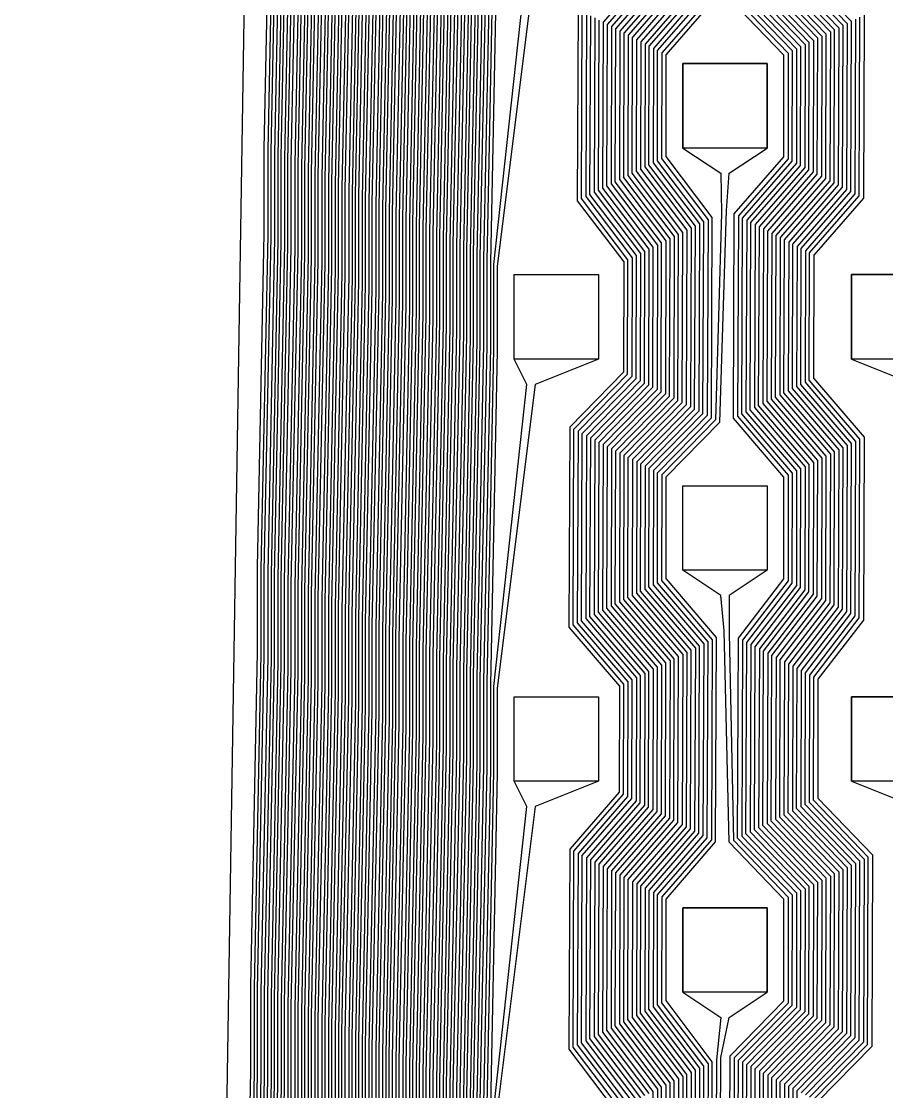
# Model space of a CAD drawing. Header units: inches. Extents: x 106592 to 209533, y 57057 to 74911.
# Drawn here: x 199059.2 to 199161.7, y 73182 to 73308.8 of the extents above; entities that cross this region are included whole.
import ezdxf

# ---------------------------------------------------------------- set-up
doc = ezdxf.new("R2010")
doc.units = ezdxf.units.IN
doc.header["$MEASUREMENT"] = 0
for name, color, linetype in [('metal', 221, 'Continuous'), ('nitride window', 40, 'Continuous'), ('profile', 140, 'Continuous')]:
    doc.layers.add(name, color=color, linetype=linetype)

msp = doc.modelspace()

# ---------------------------------------------------------------- linework, layer by layer
at = {"layer": 'metal'}
for points in [[(199103.56, 73525.83), (199102.76, 73486.23), (199102.76, 73476.23), (199101.96, 73436.64), (199101.96, 73426.64), (199101.16, 73387.04), (199101.16, 73377.04), (199100.36, 73337.44), (199100.36, 73327.44), (199099.56, 73287.84), (199099.56, 73277.84), (199098.76, 73238.25), (199098.76, 73228.25), (199097.96, 73188.65), (199097.96, 73178.65), (199097.16, 73139.05), (199097.16, 73129.05), (199096.36, 73089.45), (199096.36, 73079.45), (199095.56, 73039.86), (199095.56, 73029.86), (199094.76, 72990.26), (199094.76, 72980.26)], [(199095.16, 72980.06), (199095.16, 72990.06), (199095.96, 73029.66), (199095.96, 73039.66), (199096.76, 73079.25), (199096.76, 73089.25), (199097.56, 73128.85), (199097.56, 73138.85), (199098.36, 73178.45), (199098.36, 73188.45), (199099.16, 73228.05), (199099.16, 73238.05), (199099.96, 73277.64), (199099.96, 73287.64), (199100.76, 73327.24), (199100.76, 73337.24), (199101.56, 73376.84), (199101.56, 73386.84), (199102.36, 73426.44), (199102.36, 73436.44), (199103.16, 73476.03), (199103.16, 73486.03), (199103.96, 73525.63)], [(199104.36, 73525.43), (199103.56, 73485.83), (199103.56, 73475.83), (199102.76, 73436.23), (199102.76, 73426.23), (199101.96, 73386.64), (199101.96, 73376.64), (199101.16, 73337.04), (199101.16, 73327.04), (199100.36, 73287.44), (199100.36, 73277.44), (199099.56, 73237.84), (199099.56, 73227.84), (199098.76, 73188.25), (199098.76, 73178.25), (199097.96, 73138.65), (199097.96, 73128.65), (199097.16, 73089.05), (199097.16, 73079.05), (199096.36, 73039.45), (199096.36, 73029.45), (199095.56, 72989.86), (199095.56, 72979.86)], [(199095.96, 72979.66), (199095.96, 72989.66), (199096.76, 73029.25), (199096.76, 73039.25), (199097.56, 73078.85), (199097.56, 73088.85), (199098.36, 73128.45), (199098.36, 73138.45), (199099.16, 73178.05), (199099.16, 73188.05), (199099.96, 73227.64), (199099.96, 73237.64), (199100.76, 73277.24), (199100.76, 73287.24), (199101.56, 73326.84), (199101.56, 73336.84), (199102.36, 73376.44), (199102.36, 73386.44), (199103.16, 73426.03), (199103.16, 73436.03), (199103.96, 73475.63), (199103.96, 73485.63), (199104.76, 73525.23)], [(199105.16, 73525.03), (199104.36, 73485.43), (199104.36, 73475.43), (199103.56, 73435.83), (199103.56, 73425.83), (199102.76, 73386.23), (199102.76, 73376.23), (199101.96, 73336.64), (199101.96, 73326.64), (199101.16, 73287.04), (199101.16, 73277.04), (199100.36, 73237.44), (199100.36, 73227.44), (199099.56, 73187.84), (199099.56, 73177.84), (199098.76, 73138.25), (199098.76, 73128.25), (199097.96, 73088.65), (199097.96, 73078.65), (199097.16, 73039.05), (199097.16, 73029.05), (199096.36, 72989.45), (199096.36, 72979.45)], [(199096.76, 72979.25), (199096.76, 72989.25), (199097.56, 73028.85), (199097.56, 73038.85), (199098.36, 73078.45), (199098.36, 73088.45), (199099.16, 73128.05), (199099.16, 73138.05), (199099.96, 73177.64), (199099.96, 73187.64), (199100.76, 73227.24), (199100.76, 73237.24), (199101.56, 73276.84), (199101.56, 73286.84), (199102.36, 73326.44), (199102.36, 73336.44), (199103.16, 73376.03), (199103.16, 73386.03), (199103.96, 73425.63), (199103.96, 73435.63), (199104.76, 73475.23), (199104.76, 73485.23), (199105.56, 73524.83)], [(199105.96, 73524.62), (199105.16, 73485.03), (199105.16, 73475.03), (199104.36, 73435.43), (199104.36, 73425.43), (199103.56, 73385.83), (199103.56, 73375.83), (199102.76, 73336.23), (199102.76, 73326.23), (199101.96, 73286.64), (199101.96, 73276.64), (199101.16, 73237.04), (199101.16, 73227.04), (199100.36, 73187.44), (199100.36, 73177.44), (199099.56, 73137.84), (199099.56, 73127.84), (199098.76, 73088.25), (199098.76, 73078.25), (199097.96, 73038.65), (199097.96, 73028.65), (199097.16, 72989.05), (199097.16, 72979.05)], [(199097.56, 72978.85), (199097.56, 72988.85), (199098.36, 73028.45), (199098.36, 73038.45), (199099.16, 73078.05), (199099.16, 73088.05), (199099.96, 73127.64), (199099.96, 73137.64), (199100.76, 73177.24), (199100.76, 73187.24), (199101.56, 73226.84), (199101.56, 73236.84), (199102.36, 73276.44), (199102.36, 73286.44), (199103.16, 73326.03), (199103.16, 73336.03), (199103.96, 73375.63), (199103.96, 73385.63), (199104.76, 73425.23), (199104.76, 73435.23), (199105.56, 73474.83), (199105.56, 73484.83), (199106.36, 73524.42)], [(199106.76, 73524.22), (199105.96, 73484.62), (199105.96, 73474.62), (199105.16, 73435.03), (199105.16, 73425.03), (199104.36, 73385.43), (199104.36, 73375.43), (199103.56, 73335.83), (199103.56, 73325.83), (199102.76, 73286.23), (199102.76, 73276.23), (199101.96, 73236.64), (199101.96, 73226.64), (199101.16, 73187.04), (199101.16, 73177.04), (199100.36, 73137.44), (199100.36, 73127.44), (199099.56, 73087.84), (199099.56, 73077.84), (199098.76, 73038.25), (199098.76, 73028.25), (199097.96, 72988.65), (199097.96, 72978.65)], [(199098.36, 72978.45), (199098.36, 72988.45), (199099.16, 73028.05), (199099.16, 73038.05), (199099.96, 73077.64), (199099.96, 73087.64), (199100.76, 73127.24), (199100.76, 73137.24), (199101.56, 73176.84), (199101.56, 73186.84), (199102.36, 73226.44), (199102.36, 73236.44), (199103.16, 73276.03), (199103.16, 73286.03), (199103.96, 73325.63), (199103.96, 73335.63), (199104.76, 73375.23), (199104.76, 73385.23), (199105.56, 73424.83), (199105.56, 73434.83), (199106.36, 73474.42), (199106.36, 73484.42), (199107.16, 73524.02)], [(199107.56, 73523.82), (199106.76, 73484.22), (199106.76, 73474.22), (199105.96, 73434.62), (199105.96, 73424.62), (199105.16, 73385.03), (199105.16, 73375.03), (199104.36, 73335.43), (199104.36, 73325.43), (199103.56, 73285.83), (199103.56, 73275.83), (199102.76, 73236.23), (199102.76, 73226.23), (199101.96, 73186.64), (199101.96, 73176.64), (199101.16, 73137.04), (199101.16, 73127.04), (199100.36, 73087.44), (199100.36, 73077.44), (199099.56, 73037.84), (199099.56, 73027.84), (199098.76, 72988.25), (199098.76, 72978.25)], [(199107.96, 73523.62), (199107.16, 73484.02), (199107.16, 73474.02), (199106.36, 73434.42), (199106.36, 73424.42), (199105.56, 73384.83), (199105.56, 73374.83), (199104.76, 73335.23), (199104.76, 73325.23), (199103.96, 73285.63), (199103.96, 73275.63), (199103.16, 73236.03), (199103.16, 73226.03), (199102.36, 73186.44), (199102.36, 73176.44), (199101.56, 73136.84), (199101.56, 73126.84), (199100.76, 73087.24), (199100.76, 73077.24), (199099.96, 73037.64), (199099.96, 73027.64), (199099.16, 72988.05), (199099.16, 72978.05)], [(199099.56, 72977.84), (199099.56, 72987.84), (199100.36, 73027.44), (199100.36, 73037.44), (199101.16, 73077.04), (199101.16, 73087.04), (199101.96, 73126.64), (199101.96, 73136.64), (199102.76, 73176.23), (199102.76, 73186.23), (199103.56, 73225.83), (199103.56, 73235.83), (199104.36, 73275.43), (199104.36, 73285.43), (199105.16, 73325.03), (199105.16, 73335.03), (199105.96, 73374.62), (199105.96, 73384.62), (199106.76, 73424.22), (199106.76, 73434.22), (199107.56, 73473.82), (199107.56, 73483.82), (199108.36, 73523.42)], [(199099.96, 72977.64), (199099.96, 72987.64), (199100.76, 73027.24), (199100.76, 73037.24), (199101.56, 73076.84), (199101.56, 73086.84), (199102.36, 73126.44), (199102.36, 73136.44), (199103.16, 73176.03), (199103.16, 73186.03), (199103.96, 73225.63), (199103.96, 73235.63), (199104.76, 73275.23), (199104.76, 73285.23), (199105.56, 73324.83), (199105.56, 73334.83), (199106.36, 73374.42), (199106.36, 73384.42), (199107.16, 73424.02), (199107.16, 73434.02), (199107.96, 73473.62), (199107.96, 73483.62), (199108.76, 73523.22)], [(199109.16, 73523.01), (199108.36, 73483.42), (199108.36, 73473.42), (199107.56, 73433.82), (199107.56, 73423.82), (199106.76, 73384.22), (199106.76, 73374.22), (199105.96, 73334.62), (199105.96, 73324.62), (199105.16, 73285.03), (199105.16, 73275.03), (199104.36, 73235.43), (199104.36, 73225.43), (199103.56, 73185.83), (199103.56, 73175.83), (199102.76, 73136.23), (199102.76, 73126.23), (199101.96, 73086.64), (199101.96, 73076.64), (199101.16, 73037.04), (199101.16, 73027.04), (199100.36, 72987.44), (199100.36, 72977.44)], [(199100.76, 72977.24), (199100.76, 72987.24), (199101.56, 73026.84), (199101.56, 73036.84), (199102.36, 73076.44), (199102.36, 73086.44), (199103.16, 73126.03), (199103.16, 73136.03), (199103.96, 73175.63), (199103.96, 73185.63), (199104.76, 73225.23), (199104.76, 73235.23), (199105.56, 73274.83), (199105.56, 73284.83), (199106.36, 73324.42), (199106.36, 73334.42), (199107.16, 73374.02), (199107.16, 73384.02), (199107.96, 73423.62), (199107.96, 73433.62), (199108.76, 73473.22), (199108.76, 73483.22), (199109.56, 73522.81)], [(199109.96, 73522.61), (199109.16, 73483.01), (199109.16, 73473.01), (199108.36, 73433.42), (199108.36, 73423.42), (199107.56, 73383.82), (199107.56, 73373.82), (199106.76, 73334.22), (199106.76, 73324.22), (199105.96, 73284.62), (199105.96, 73274.62), (199105.16, 73235.03), (199105.16, 73225.03), (199104.36, 73185.43), (199104.36, 73175.43), (199103.56, 73135.83), (199103.56, 73125.83), (199102.76, 73086.23), (199102.76, 73076.23), (199101.96, 73036.64), (199101.96, 73026.64), (199101.16, 72987.04), (199101.16, 72977.04)], [(199101.56, 72976.84), (199101.56, 72986.84), (199102.36, 73026.44), (199102.36, 73036.44), (199103.16, 73076.03), (199103.16, 73086.03), (199103.96, 73125.63), (199103.96, 73135.63), (199104.76, 73175.23), (199104.76, 73185.23), (199105.56, 73224.83), (199105.56, 73234.83), (199106.36, 73274.42), (199106.36, 73284.42), (199107.16, 73324.02), (199107.16, 73334.02), (199107.96, 73373.62), (199107.96, 73383.62), (199108.76, 73423.22), (199108.76, 73433.22), (199109.56, 73472.81), (199109.56, 73482.81), (199110.36, 73522.41)], [(199110.76, 73522.21), (199109.96, 73482.61), (199109.96, 73472.61), (199109.16, 73433.01), (199109.16, 73423.01), (199108.36, 73383.42), (199108.36, 73373.42), (199107.56, 73333.82), (199107.56, 73323.82), (199106.76, 73284.22), (199106.76, 73274.22), (199105.96, 73234.62), (199105.96, 73224.62), (199105.16, 73185.03), (199105.16, 73175.03), (199104.36, 73135.43), (199104.36, 73125.43), (199103.56, 73085.83), (199103.56, 73075.83), (199102.76, 73036.23), (199102.76, 73026.23), (199101.96, 72986.64), (199101.96, 72976.64)], [(199102.36, 72976.44), (199102.36, 72986.44), (199103.16, 73026.03), (199103.16, 73036.03), (199103.96, 73075.63), (199103.96, 73085.63), (199104.76, 73125.23), (199104.76, 73135.23), (199105.56, 73174.83), (199105.56, 73184.83), (199106.36, 73224.42), (199106.36, 73234.42), (199107.16, 73274.02), (199107.16, 73284.02), (199107.96, 73323.62), (199107.96, 73333.62), (199108.76, 73373.22), (199108.76, 73383.22), (199109.56, 73422.81), (199109.56, 73432.81), (199110.36, 73472.41), (199110.36, 73482.41), (199111.16, 73522.01)], [(199111.56, 73521.81), (199110.76, 73482.21), (199110.76, 73472.21), (199109.96, 73432.61), (199109.96, 73422.61), (199109.16, 73383.01), (199109.16, 73373.01), (199108.36, 73333.42), (199108.36, 73323.42), (199107.56, 73283.82), (199107.56, 73273.82), (199106.76, 73234.22), (199106.76, 73224.22), (199105.96, 73184.62), (199105.96, 73174.62), (199105.16, 73135.03), (199105.16, 73125.03), (199104.36, 73085.43), (199104.36, 73075.43), (199103.56, 73035.83), (199103.56, 73025.83), (199102.76, 72986.23)], [(199103.16, 72986.03), (199103.96, 73025.63), (199103.96, 73035.63), (199104.76, 73075.23), (199104.76, 73085.23), (199105.56, 73124.83), (199105.56, 73134.83), (199106.36, 73174.42), (199106.36, 73184.42), (199107.16, 73224.02), (199107.16, 73234.02), (199107.96, 73273.62), (199107.96, 73283.62), (199108.76, 73323.22), (199108.76, 73333.22), (199109.56, 73372.81), (199109.56, 73382.81), (199110.36, 73422.41), (199110.36, 73432.41), (199111.16, 73472.01), (199111.16, 73482.01), (199111.96, 73521.61)], [(199112.36, 73521.4), (199111.56, 73481.81), (199111.56, 73471.81), (199110.76, 73432.21), (199110.76, 73422.21), (199109.96, 73382.61), (199109.96, 73372.61), (199109.16, 73333.01), (199109.16, 73323.01), (199108.36, 73283.42), (199108.36, 73273.42), (199107.56, 73233.82), (199107.56, 73223.82), (199106.76, 73184.22), (199106.76, 73174.22), (199105.96, 73134.62), (199105.96, 73124.62), (199105.16, 73085.03), (199105.16, 73075.03), (199104.36, 73035.43), (199104.36, 73025.43), (199103.56, 72985.83)], [(199103.96, 72985.63), (199104.76, 73025.23), (199104.76, 73035.23), (199105.56, 73074.83), (199105.56, 73084.83), (199106.36, 73124.42), (199106.36, 73134.42), (199107.16, 73174.02), (199107.16, 73184.02), (199107.96, 73223.62), (199107.96, 73233.62), (199108.76, 73273.22), (199108.76, 73283.22), (199109.56, 73322.81), (199109.56, 73332.81), (199110.36, 73372.41), (199110.36, 73382.41), (199111.16, 73422.01), (199111.16, 73432.01), (199111.96, 73471.61), (199111.96, 73481.61), (199112.76, 73521.2)], [(199113.16, 73521), (199112.36, 73481.4), (199112.36, 73471.4), (199111.56, 73431.81), (199111.56, 73421.81), (199110.76, 73382.21), (199110.76, 73372.21), (199109.96, 73332.61), (199109.96, 73322.61), (199109.16, 73283.01), (199109.16, 73273.01), (199108.36, 73233.42), (199108.36, 73223.42), (199107.56, 73183.82), (199107.56, 73173.82), (199106.76, 73134.22), (199106.76, 73124.22), (199105.96, 73084.62), (199105.96, 73074.62), (199105.16, 73035.03), (199105.16, 73025.03), (199104.36, 72985.43)], [(199104.76, 72985.23), (199105.56, 73024.83), (199105.56, 73034.83), (199106.36, 73074.42), (199106.36, 73084.42), (199107.16, 73124.02), (199107.16, 73134.02), (199107.96, 73173.62), (199107.96, 73183.62), (199108.76, 73223.22), (199108.76, 73233.22), (199109.56, 73272.81), (199109.56, 73282.81), (199110.36, 73322.41), (199110.36, 73332.41), (199111.16, 73372.01), (199111.16, 73382.01), (199111.96, 73421.61), (199111.96, 73431.61), (199112.76, 73471.2), (199112.76, 73481.2), (199113.56, 73520.8)], [(199113.96, 73520.6), (199113.16, 73481), (199113.16, 73471), (199112.36, 73431.4), (199112.36, 73421.4), (199111.56, 73381.81), (199111.56, 73371.81), (199110.76, 73332.21), (199110.76, 73322.21), (199109.96, 73282.61), (199109.96, 73272.61), (199109.16, 73233.01), (199109.16, 73223.01), (199108.36, 73183.42), (199108.36, 73173.42), (199107.56, 73133.82), (199107.56, 73123.82), (199106.76, 73084.22), (199106.76, 73074.22), (199105.96, 73034.62), (199105.96, 73024.62), (199105.16, 72985.03)], [(199105.56, 72984.83), (199106.36, 73024.42), (199106.36, 73034.42), (199107.16, 73074.02), (199107.16, 73084.02), (199107.96, 73123.62), (199107.96, 73133.62), (199108.76, 73173.22), (199108.76, 73183.22), (199109.56, 73222.81), (199109.56, 73232.81), (199110.36, 73272.41), (199110.36, 73282.41), (199111.16, 73322.01), (199111.16, 73332.01), (199111.96, 73371.61), (199111.96, 73381.61), (199112.76, 73421.2), (199112.76, 73431.2), (199113.56, 73470.8), (199113.56, 73480.8), (199114.36, 73520.4)], [(199114.76, 73520.2), (199113.96, 73480.6), (199113.96, 73470.6), (199113.16, 73431), (199113.16, 73421), (199112.36, 73381.4), (199112.36, 73371.4), (199111.56, 73331.81), (199111.56, 73321.81), (199110.76, 73282.21), (199110.76, 73272.21), (199109.96, 73232.61), (199109.96, 73222.61), (199109.16, 73183.01), (199109.16, 73173.01), (199108.36, 73133.42), (199108.36, 73123.42), (199107.56, 73083.82), (199107.56, 73073.82), (199106.76, 73034.22), (199106.76, 73024.22), (199105.96, 72984.62)], [(199106.36, 72984.42), (199107.16, 73024.02), (199107.16, 73034.02), (199107.96, 73073.62), (199107.96, 73083.62), (199108.76, 73123.22), (199108.76, 73133.22), (199109.56, 73172.81), (199109.56, 73182.81), (199110.36, 73222.41), (199110.36, 73232.41), (199111.16, 73272.01), (199111.16, 73282.01), (199111.96, 73321.61), (199111.96, 73331.61), (199112.76, 73371.2), (199112.76, 73381.2), (199113.56, 73420.8), (199113.56, 73430.8), (199114.36, 73470.4), (199114.36, 73480.4), (199115.16, 73519.99)], [(199115.56, 73519.79), (199114.76, 73480.2), (199114.76, 73470.2), (199113.96, 73430.6), (199113.96, 73420.6), (199113.16, 73381), (199113.16, 73371), (199112.36, 73331.4), (199112.36, 73321.4), (199111.56, 73281.81), (199111.56, 73271.81), (199110.76, 73232.21), (199110.76, 73222.21), (199109.96, 73182.61), (199109.96, 73172.61), (199109.16, 73133.01), (199109.16, 73123.01), (199108.36, 73083.42), (199108.36, 73073.42), (199107.56, 73033.82), (199107.56, 73023.82), (199106.76, 72984.22)], [(199107.16, 72984.02), (199107.96, 73023.62), (199107.96, 73033.62), (199108.76, 73073.22), (199108.76, 73083.22), (199109.56, 73122.81), (199109.56, 73132.81), (199110.36, 73172.41), (199110.36, 73182.41), (199111.16, 73222.01), (199111.16, 73232.01), (199111.96, 73271.61), (199111.96, 73281.61), (199112.76, 73321.2), (199112.76, 73331.2), (199113.56, 73370.8), (199113.56, 73380.8), (199114.36, 73420.4), (199114.36, 73430.4), (199115.16, 73469.99), (199115.16, 73479.99), (199119.06, 73515.79)], [(199120.06, 73515.79), (199115.56, 73479.79), (199115.56, 73469.79), (199114.76, 73430.2), (199114.76, 73420.2), (199113.96, 73380.6), (199113.96, 73370.6), (199113.16, 73331), (199113.16, 73321), (199112.36, 73281.4), (199112.36, 73271.4), (199111.56, 73231.81), (199111.56, 73221.81), (199110.76, 73182.21), (199110.76, 73172.21), (199109.96, 73132.61), (199109.96, 73122.61), (199109.16, 73083.01), (199109.16, 73073.01), (199108.36, 73033.42), (199108.36, 73023.42), (199107.56, 72983.82)], [(199083.16, 72986.1), (199083.16, 72996.1), (199083.96, 73035.69), (199083.96, 73045.69), (199084.76, 73085.29), (199084.76, 73095.29), (199085.56, 73134.89), (199085.56, 73144.89), (199086.36, 73184.49), (199086.36, 73194.49), (199087.16, 73234.08), (199087.16, 73244.08), (199087.96, 73283.68), (199087.96, 73293.68), (199088.76, 73333.28), (199088.76, 73343.28), (199089.56, 73382.88), (199089.56, 73392.88), (199090.36, 73432.47), (199090.36, 73442.47), (199091.16, 73482.07), (199091.16, 73492.07)], [(199091.56, 73491.87), (199091.56, 73481.87), (199090.76, 73442.27), (199090.76, 73432.27), (199089.96, 73392.68), (199089.96, 73382.68), (199089.16, 73343.08), (199089.16, 73333.08), (199088.36, 73293.48), (199088.36, 73283.48), (199087.56, 73243.88), (199087.56, 73233.88), (199086.76, 73194.29), (199086.76, 73184.29), (199085.96, 73144.69), (199085.96, 73134.69), (199085.16, 73095.09), (199085.16, 73085.09), (199084.36, 73045.49), (199084.36, 73035.49), (199083.56, 72995.9), (199083.56, 72985.9)], [(199083.96, 72985.69), (199083.96, 72995.69), (199084.76, 73035.29), (199084.76, 73045.29), (199085.56, 73084.89), (199085.56, 73094.89), (199086.36, 73134.49), (199086.36, 73144.49), (199087.16, 73184.08), (199087.16, 73194.08), (199087.96, 73233.68), (199087.96, 73243.68), (199088.76, 73283.28), (199088.76, 73293.28), (199089.56, 73332.88), (199089.56, 73342.88), (199090.36, 73382.47), (199090.36, 73392.47), (199091.16, 73432.07), (199091.16, 73442.07), (199091.96, 73481.67), (199091.96, 73491.67)], [(199092.36, 73491.47), (199092.36, 73481.47), (199091.56, 73441.87), (199091.56, 73431.87), (199090.76, 73392.27), (199090.76, 73382.27), (199089.96, 73342.68), (199089.96, 73332.68), (199089.16, 73293.08), (199089.16, 73283.08), (199088.36, 73243.48), (199088.36, 73233.48), (199087.56, 73193.88), (199087.56, 73183.88), (199086.76, 73144.29), (199086.76, 73134.29), (199085.96, 73094.69), (199085.96, 73084.69), (199085.16, 73045.09), (199085.16, 73035.09), (199084.36, 72995.49), (199084.36, 72985.49)], [(199092.76, 73491.27), (199092.76, 73481.27), (199091.96, 73441.67), (199091.96, 73431.67), (199091.16, 73392.07), (199091.16, 73382.07), (199090.36, 73342.47), (199090.36, 73332.47), (199089.56, 73292.88), (199089.56, 73282.88), (199088.76, 73243.28), (199088.76, 73233.28), (199087.96, 73193.68), (199087.96, 73183.68), (199087.16, 73144.08), (199087.16, 73134.08), (199086.36, 73094.49), (199086.36, 73084.49), (199085.56, 73044.89), (199085.56, 73034.89), (199084.76, 72995.29), (199084.76, 72985.29)], [(199085.16, 72985.09), (199085.16, 72995.09), (199085.96, 73034.69), (199085.96, 73044.69), (199086.76, 73084.29), (199086.76, 73094.29), (199087.56, 73133.88), (199087.56, 73143.88), (199088.36, 73183.48), (199088.36, 73193.48), (199089.16, 73233.08), (199089.16, 73243.08), (199089.96, 73282.68), (199089.96, 73292.68), (199090.76, 73332.27), (199090.76, 73342.27), (199091.56, 73381.87), (199091.56, 73391.87), (199092.36, 73431.47), (199092.36, 73441.47), (199093.16, 73481.06), (199093.16, 73491.06)], [(199093.56, 73490.86), (199093.56, 73480.86), (199092.76, 73441.27), (199092.76, 73431.27), (199091.96, 73391.67), (199091.96, 73381.67), (199091.16, 73342.07), (199091.16, 73332.07), (199090.36, 73292.47), (199090.36, 73282.47), (199089.56, 73242.88), (199089.56, 73232.88), (199088.76, 73193.28), (199088.76, 73183.28), (199087.96, 73143.68), (199087.96, 73133.68), (199087.16, 73094.08), (199087.16, 73084.08), (199086.36, 73044.49), (199086.36, 73034.49), (199085.56, 72994.89), (199085.56, 72984.89)], [(199085.96, 72984.69), (199085.96, 72994.69), (199086.76, 73034.29), (199086.76, 73044.29), (199087.56, 73083.88), (199087.56, 73093.88), (199088.36, 73133.48), (199088.36, 73143.48), (199089.16, 73183.08), (199089.16, 73193.08), (199089.96, 73232.68), (199089.96, 73242.68), (199090.76, 73282.27), (199090.76, 73292.27), (199091.56, 73331.87), (199091.56, 73341.87), (199092.36, 73381.47), (199092.36, 73391.47), (199093.16, 73431.06), (199093.16, 73441.06), (199093.96, 73480.66), (199093.96, 73490.66)], [(199086.36, 72984.49), (199086.36, 72994.49), (199087.16, 73034.08), (199087.16, 73044.08), (199087.96, 73083.68), (199087.96, 73093.68), (199088.76, 73133.28), (199088.76, 73143.28), (199089.56, 73182.88), (199089.56, 73192.88), (199090.36, 73232.47), (199090.36, 73242.47), (199091.16, 73282.07), (199091.16, 73292.07), (199091.96, 73331.67), (199091.96, 73341.67), (199092.76, 73381.27), (199092.76, 73391.27), (199093.56, 73430.86), (199093.56, 73440.86), (199094.36, 73480.46), (199094.36, 73490.46)], [(199094.76, 73490.26), (199094.76, 73480.26), (199093.96, 73440.66), (199093.96, 73430.66), (199093.16, 73391.06), (199093.16, 73381.06), (199092.36, 73341.47), (199092.36, 73331.47), (199091.56, 73291.87), (199091.56, 73281.87), (199090.76, 73242.27), (199090.76, 73232.27), (199089.96, 73192.68), (199089.96, 73182.68), (199089.16, 73143.08), (199089.16, 73133.08), (199088.36, 73093.48), (199088.36, 73083.48), (199087.56, 73043.88), (199087.56, 73033.88), (199086.76, 72994.29), (199086.76, 72984.29)], [(199087.16, 72984.08), (199087.16, 72994.08), (199087.96, 73033.68), (199087.96, 73043.68), (199088.76, 73083.28), (199088.76, 73093.28), (199089.56, 73132.88), (199089.56, 73142.88), (199090.36, 73182.47), (199090.36, 73192.47), (199091.16, 73232.07), (199091.16, 73242.07), (199091.96, 73281.67), (199091.96, 73291.67), (199092.76, 73331.27), (199092.76, 73341.27), (199093.56, 73380.86), (199093.56, 73390.86), (199094.36, 73430.46), (199094.36, 73440.46), (199095.16, 73480.06), (199095.16, 73490.06)], [(199095.56, 73489.86), (199095.56, 73479.86), (199094.76, 73440.26), (199094.76, 73430.26), (199093.96, 73390.66), (199093.96, 73380.66), (199093.16, 73341.06), (199093.16, 73331.06), (199092.36, 73291.47), (199092.36, 73281.47), (199091.56, 73241.87), (199091.56, 73231.87), (199090.76, 73192.27), (199090.76, 73182.27), (199089.96, 73142.68), (199089.96, 73132.68), (199089.16, 73093.08), (199089.16, 73083.08), (199088.36, 73043.48), (199088.36, 73033.48), (199087.56, 72993.88), (199087.56, 72983.88)], [(199087.96, 72983.68), (199087.96, 72993.68), (199088.76, 73033.28), (199088.76, 73043.28), (199089.56, 73082.88), (199089.56, 73092.88), (199090.36, 73132.47), (199090.36, 73142.47), (199091.16, 73182.07), (199091.16, 73192.07), (199091.96, 73231.67), (199091.96, 73241.67), (199092.76, 73281.27), (199092.76, 73291.27), (199093.56, 73330.86), (199093.56, 73340.86), (199094.36, 73380.46), (199094.36, 73390.46), (199095.16, 73430.06), (199095.16, 73440.06), (199095.96, 73479.66), (199095.96, 73489.66)], [(199096.36, 73489.45), (199096.36, 73479.45), (199095.56, 73439.86), (199095.56, 73429.86), (199094.76, 73390.26), (199094.76, 73380.26), (199093.96, 73340.66), (199093.96, 73330.66), (199093.16, 73291.06), (199093.16, 73281.06), (199092.36, 73241.47), (199092.36, 73231.47), (199091.56, 73191.87), (199091.56, 73181.87), (199090.76, 73142.27), (199090.76, 73132.27), (199089.96, 73092.68), (199089.96, 73082.68), (199089.16, 73043.08), (199089.16, 73033.08), (199088.36, 72993.48), (199088.36, 72983.48)], [(199088.76, 72983.28), (199088.76, 72993.28), (199089.56, 73032.88), (199089.56, 73042.88), (199090.36, 73082.47), (199090.36, 73092.47), (199091.16, 73132.07), (199091.16, 73142.07), (199091.96, 73181.67), (199091.96, 73191.67), (199092.76, 73231.27), (199092.76, 73241.27), (199093.56, 73280.86), (199093.56, 73290.86), (199094.36, 73330.46), (199094.36, 73340.46), (199095.16, 73380.06), (199095.16, 73390.06), (199095.96, 73429.66), (199095.96, 73439.66), (199096.76, 73479.25), (199096.76, 73489.25)], [(199097.16, 73489.05), (199097.16, 73479.05), (199096.36, 73439.45), (199096.36, 73429.45), (199095.56, 73389.86), (199095.56, 73379.86), (199094.76, 73340.26), (199094.76, 73330.26), (199093.96, 73290.66), (199093.96, 73280.66), (199093.16, 73241.06), (199093.16, 73231.06), (199092.36, 73191.47), (199092.36, 73181.47), (199091.56, 73141.87), (199091.56, 73131.87), (199090.76, 73092.27), (199090.76, 73082.27), (199089.96, 73042.68), (199089.96, 73032.68), (199089.16, 72993.08), (199089.16, 72983.08)], [(199089.56, 72982.88), (199089.56, 72992.88), (199090.36, 73032.47), (199090.36, 73042.47), (199091.16, 73082.07), (199091.16, 73092.07), (199091.96, 73131.67), (199091.96, 73141.67), (199092.76, 73181.27), (199092.76, 73191.27), (199093.56, 73230.86), (199093.56, 73240.86), (199094.36, 73280.46), (199094.36, 73290.46), (199095.16, 73330.06), (199095.16, 73340.06), (199095.96, 73379.66), (199095.96, 73389.66), (199096.76, 73429.25), (199096.76, 73439.25), (199097.56, 73478.85), (199097.56, 73488.85)], [(199097.96, 73488.65), (199097.96, 73478.65), (199097.16, 73439.05), (199097.16, 73429.05), (199096.36, 73389.45), (199096.36, 73379.45), (199095.56, 73339.86), (199095.56, 73329.86), (199094.76, 73290.26), (199094.76, 73280.26), (199093.96, 73240.66), (199093.96, 73230.66), (199093.16, 73191.06), (199093.16, 73181.06), (199092.36, 73141.47), (199092.36, 73131.47), (199091.56, 73091.87), (199091.56, 73081.87), (199090.76, 73042.27), (199090.76, 73032.27), (199089.96, 72992.68), (199089.96, 72982.68)], [(199090.36, 72982.47), (199090.36, 72992.47), (199091.16, 73032.07), (199091.16, 73042.07), (199091.96, 73081.67), (199091.96, 73091.67), (199092.76, 73131.27), (199092.76, 73141.27), (199093.56, 73180.86), (199093.56, 73190.86), (199094.36, 73230.46), (199094.36, 73240.46), (199095.16, 73280.06), (199095.16, 73290.06), (199095.96, 73329.66), (199095.96, 73339.66), (199096.76, 73379.25), (199096.76, 73389.25), (199097.56, 73428.85), (199097.56, 73438.85), (199098.36, 73478.45), (199098.36, 73488.45)], [(199098.76, 73488.25), (199098.76, 73478.25), (199097.96, 73438.65), (199097.96, 73428.65), (199097.16, 73389.05), (199097.16, 73379.05), (199096.36, 73339.45), (199096.36, 73329.45), (199095.56, 73289.86), (199095.56, 73279.86), (199094.76, 73240.26), (199094.76, 73230.26), (199093.96, 73190.66), (199093.96, 73180.66), (199093.16, 73141.06), (199093.16, 73131.06), (199092.36, 73091.47), (199092.36, 73081.47), (199091.56, 73041.87), (199091.56, 73031.87), (199090.76, 72992.27), (199090.76, 72982.27)], [(199091.16, 72982.07), (199091.16, 72992.07), (199091.96, 73031.67), (199091.96, 73041.67), (199092.76, 73081.27), (199092.76, 73091.27), (199093.56, 73130.86), (199093.56, 73140.86), (199094.36, 73180.46), (199094.36, 73190.46), (199095.16, 73230.06), (199095.16, 73240.06), (199095.96, 73279.66), (199095.96, 73289.66), (199096.76, 73329.25), (199096.76, 73339.25), (199097.56, 73378.85), (199097.56, 73388.85), (199098.36, 73428.45), (199098.36, 73438.45), (199099.16, 73478.05), (199099.16, 73488.05)], [(199099.56, 73487.84), (199099.56, 73477.84), (199098.76, 73438.25), (199098.76, 73428.25), (199097.96, 73388.65), (199097.96, 73378.65), (199097.16, 73339.05), (199097.16, 73329.05), (199096.36, 73289.45), (199096.36, 73279.45), (199095.56, 73239.86), (199095.56, 73229.86), (199094.76, 73190.26), (199094.76, 73180.26), (199093.96, 73140.66), (199093.96, 73130.66), (199093.16, 73091.06), (199093.16, 73081.06), (199092.36, 73041.47), (199092.36, 73031.47), (199091.56, 72991.87), (199091.56, 72981.87)], [(199091.96, 72981.67), (199091.96, 72991.67), (199092.76, 73031.27), (199092.76, 73041.27), (199093.56, 73080.86), (199093.56, 73090.86), (199094.36, 73130.46), (199094.36, 73140.46), (199095.16, 73180.06), (199095.16, 73190.06), (199095.96, 73229.66), (199095.96, 73239.66), (199096.76, 73279.25), (199096.76, 73289.25), (199097.56, 73328.85), (199097.56, 73338.85), (199098.36, 73378.45), (199098.36, 73388.45), (199099.16, 73428.05), (199099.16, 73438.05), (199099.96, 73477.64), (199099.96, 73487.64)], [(199100.36, 73487.44), (199100.36, 73477.44), (199099.56, 73437.84), (199099.56, 73427.84), (199098.76, 73388.25), (199098.76, 73378.25), (199097.96, 73338.65), (199097.96, 73328.65), (199097.16, 73289.05), (199097.16, 73279.05), (199096.36, 73239.45), (199096.36, 73229.45), (199095.56, 73189.86), (199095.56, 73179.86), (199094.76, 73140.26), (199094.76, 73130.26), (199093.96, 73090.66), (199093.96, 73080.66), (199093.16, 73041.06), (199093.16, 73031.06), (199092.36, 72991.47), (199092.36, 72981.47)], [(199092.76, 72981.27), (199092.76, 72991.27), (199093.56, 73030.86), (199093.56, 73040.86), (199094.36, 73080.46), (199094.36, 73090.46), (199095.16, 73130.06), (199095.16, 73140.06), (199095.96, 73179.66), (199095.96, 73189.66), (199096.76, 73229.25), (199096.76, 73239.25), (199097.56, 73278.85), (199097.56, 73288.85), (199098.36, 73328.45), (199098.36, 73338.45), (199099.16, 73378.05), (199099.16, 73388.05), (199099.96, 73427.64), (199099.96, 73437.64), (199100.76, 73477.24), (199100.76, 73487.24)], [(199101.16, 73487.04), (199101.16, 73477.04), (199100.36, 73437.44), (199100.36, 73427.44), (199099.56, 73387.84), (199099.56, 73377.84), (199098.76, 73338.25), (199098.76, 73328.25), (199097.96, 73288.65), (199097.96, 73278.65), (199097.16, 73239.05), (199097.16, 73229.05), (199096.36, 73189.45), (199096.36, 73179.45), (199095.56, 73139.86), (199095.56, 73129.86), (199094.76, 73090.26), (199094.76, 73080.26), (199093.96, 73040.66), (199093.96, 73030.66), (199093.16, 72991.06), (199093.16, 72981.06)], [(199101.56, 73486.84), (199101.56, 73476.84), (199100.76, 73437.24), (199100.76, 73427.24), (199099.96, 73387.64), (199099.96, 73377.64), (199099.16, 73338.05), (199099.16, 73328.05), (199098.36, 73288.45), (199098.36, 73278.45), (199097.56, 73238.85), (199097.56, 73228.85), (199096.76, 73189.25), (199096.76, 73179.25), (199095.96, 73139.66), (199095.96, 73129.66), (199095.16, 73090.06), (199095.16, 73080.06), (199094.36, 73040.46), (199094.36, 73030.46), (199093.56, 72990.86), (199093.56, 72980.86)], [(199093.96, 72980.66), (199093.96, 72990.66), (199094.76, 73030.26), (199094.76, 73040.26), (199095.56, 73079.86), (199095.56, 73089.86), (199096.36, 73129.45), (199096.36, 73139.45), (199097.16, 73179.05), (199097.16, 73189.05), (199097.96, 73228.65), (199097.96, 73238.65), (199098.76, 73278.25), (199098.76, 73288.25), (199099.56, 73327.84), (199099.56, 73337.84), (199100.36, 73377.44), (199100.36, 73387.44), (199101.16, 73427.04), (199101.16, 73437.04), (199101.96, 73476.64), (199101.96, 73486.64)], [(199094.36, 72980.46), (199094.36, 72990.46), (199095.16, 73030.06), (199095.16, 73040.06), (199095.96, 73079.66), (199095.96, 73089.66), (199096.76, 73129.25), (199096.76, 73139.25), (199097.56, 73178.85), (199097.56, 73188.85), (199098.36, 73228.45), (199098.36, 73238.45), (199099.16, 73278.05), (199099.16, 73288.05), (199099.96, 73327.64), (199099.96, 73337.64), (199100.76, 73377.24), (199100.76, 73387.24), (199101.56, 73426.84), (199101.56, 73436.84), (199102.36, 73476.44), (199102.36, 73486.44)], [(199107.96, 72983.62), (199108.76, 73023.22), (199108.76, 73033.22), (199109.56, 73072.81), (199109.56, 73082.81), (199110.36, 73122.41), (199110.36, 73132.41), (199111.16, 73172.01), (199111.16, 73182.01), (199111.96, 73221.61), (199111.96, 73231.61), (199112.76, 73271.2), (199112.76, 73281.2), (199113.56, 73320.8)], [(199113.96, 73320.6), (199113.16, 73281), (199113.16, 73271), (199112.36, 73231.4), (199112.36, 73221.4), (199111.56, 73181.81), (199111.56, 73171.81), (199110.76, 73132.21), (199110.76, 73122.21), (199109.96, 73082.61), (199109.96, 73072.61), (199109.16, 73033.01), (199109.16, 73023.01), (199108.36, 72983.42)], [(199108.76, 72983.22), (199109.56, 73022.81), (199109.56, 73032.81), (199110.36, 73072.41), (199110.36, 73082.41), (199111.16, 73122.01), (199111.16, 73132.01), (199111.96, 73171.61), (199111.96, 73181.61), (199112.76, 73221.2), (199112.76, 73231.2), (199113.56, 73270.8), (199113.56, 73280.8), (199114.36, 73320.4)], [(199114.76, 73320.2), (199113.96, 73280.6), (199113.96, 73270.6), (199113.16, 73231), (199113.16, 73221), (199112.36, 73181.4), (199112.36, 73171.4), (199111.56, 73131.81), (199111.56, 73121.81), (199110.76, 73082.21), (199110.76, 73072.21), (199109.96, 73032.61), (199109.96, 73022.61), (199109.16, 72983.01)], [(199109.56, 72982.81), (199110.36, 73022.41), (199110.36, 73032.41), (199111.16, 73072.01), (199111.16, 73082.01), (199111.96, 73121.61), (199111.96, 73131.61), (199112.76, 73171.2), (199112.76, 73181.2), (199113.56, 73220.8), (199113.56, 73230.8), (199114.36, 73270.4), (199114.36, 73280.4), (199115.16, 73319.99)], [(199115.56, 73319.79), (199114.76, 73280.2), (199114.76, 73270.2), (199113.96, 73230.6), (199113.96, 73220.6), (199113.16, 73181), (199113.16, 73171), (199112.36, 73131.4), (199112.36, 73121.4), (199111.56, 73081.81), (199111.56, 73071.81), (199110.76, 73032.21), (199110.76, 73022.21), (199109.96, 72982.61)], [(199110.36, 72982.41), (199111.16, 73022.01), (199111.16, 73032.01), (199111.96, 73071.61), (199111.96, 73081.61), (199112.76, 73121.2), (199112.76, 73131.2), (199113.56, 73170.8), (199113.56, 73180.8), (199114.36, 73220.4), (199114.36, 73230.4), (199115.16, 73269.99), (199115.16, 73279.99), (199119.06, 73315.79)], [(199120.06, 73315.79), (199115.56, 73279.79), (199115.56, 73269.79), (199114.76, 73230.2), (199114.76, 73220.2), (199113.96, 73180.6), (199113.96, 73170.6), (199113.16, 73131), (199113.16, 73121), (199112.36, 73081.4), (199112.36, 73071.4), (199111.56, 73031.81), (199111.56, 73021.81), (199110.76, 72982.21)], [(199134.01, 73315.44), (199128.13, 73308.68), (199128.06, 73289.04), (199133.56, 73281.79), (199133.51, 73265.7), (199127.14, 73259.2), (199127.06, 73238.54), (199133.06, 73231.54), (199133.02, 73215.95), (199127.14, 73209.2), (199127.06, 73188.54), (199132.56, 73181.29)], [(199150.56, 73315.29), (199157.06, 73308.54), (199156.99, 73288.89), (199151.11, 73282.14), (199151.06, 73265.54), (199157.06, 73258.54), (199156.99, 73238.89), (199151.61, 73231.88), (199151.56, 73215.79), (199158.06, 73209.04), (199157.98, 73188.38), (199151.61, 73181.88)], [(199152.1, 73181.62), (199158.48, 73188.12), (199158.56, 73209.29), (199152.06, 73216.04), (199152.1, 73231.62), (199157.48, 73238.64), (199157.56, 73258.79), (199151.56, 73265.79), (199151.61, 73281.88), (199157.48, 73288.64), (199157.56, 73308.79), (199151.06, 73315.54)], [(199133.06, 73181.54), (199127.56, 73188.79), (199127.64, 73208.94), (199133.51, 73215.7), (199133.56, 73231.79), (199127.56, 73238.79), (199127.64, 73258.94), (199134.01, 73265.44), (199134.06, 73282.04), (199128.56, 73289.29), (199128.63, 73308.42), (199134.51, 73315.18)], [(199135, 73314.92), (199129.13, 73308.17), (199129.06, 73289.54), (199134.56, 73282.29), (199134.51, 73265.18), (199128.13, 73258.68), (199128.06, 73239.04), (199134.06, 73232.04), (199134.01, 73215.44), (199128.13, 73208.68), (199128.06, 73189.04), (199133.56, 73181.79)], [(199134.01, 73165.44), (199134.06, 73182.04), (199128.56, 73189.29), (199128.63, 73208.42), (199134.51, 73215.18), (199134.56, 73232.29), (199128.56, 73239.29), (199128.63, 73258.42), (199135, 73264.92), (199135.06, 73282.54), (199129.56, 73289.79), (199129.62, 73307.91), (199135.5, 73314.67)], [(199136, 73314.41), (199130.12, 73307.65), (199130.06, 73290.04), (199135.56, 73282.79), (199135.5, 73264.67), (199129.13, 73258.17), (199129.06, 73239.54), (199135.06, 73232.54), (199135, 73214.92), (199129.13, 73208.17), (199129.06, 73189.54), (199134.56, 73182.29), (199134.51, 73165.18)], [(199135, 73164.92), (199135.06, 73182.54), (199129.56, 73189.79), (199129.62, 73207.91), (199135.5, 73214.67), (199135.56, 73232.79), (199129.56, 73239.79), (199129.62, 73257.91), (199136, 73264.41), (199136.06, 73283.04), (199130.56, 73290.29), (199130.61, 73307.39), (199136.49, 73314.15)], [(199149.06, 73164.54), (199149.13, 73183.17), (199155.5, 73189.67), (199155.56, 73207.79), (199149.06, 73214.54), (199149.13, 73233.17), (199154.51, 73240.18), (199154.56, 73257.29), (199148.56, 73264.29), (199148.63, 73283.42), (199154.51, 73290.18), (199154.56, 73307.29), (199148.06, 73314.04)], [(199148.56, 73314.29), (199155.06, 73307.54), (199155, 73289.92), (199149.13, 73283.17), (199149.06, 73264.54), (199155.06, 73257.54), (199155, 73239.92), (199149.62, 73232.91), (199149.56, 73214.79), (199156.06, 73208.04), (199156, 73189.41), (199149.62, 73182.91), (199149.56, 73164.79)], [(199150.06, 73165.04), (199150.12, 73182.65), (199156.49, 73189.15), (199156.56, 73208.29), (199150.06, 73215.04), (199150.12, 73232.65), (199155.5, 73239.67), (199155.56, 73257.79), (199149.56, 73264.79), (199149.62, 73282.91), (199155.5, 73289.67), (199155.56, 73307.79), (199149.06, 73314.54)], [(199149.56, 73314.79), (199156.06, 73308.04), (199156, 73289.41), (199150.12, 73282.65), (199150.06, 73265.04), (199156.06, 73258.04), (199156, 73239.41), (199150.61, 73232.39), (199150.56, 73215.29), (199157.06, 73208.54), (199156.99, 73188.89), (199150.61, 73182.39), (199150.56, 73165.29)], [(199151.06, 73165.54), (199151.11, 73182.14), (199157.48, 73188.64), (199157.56, 73208.79), (199151.06, 73215.54), (199151.11, 73232.14), (199156.49, 73239.15), (199156.56, 73258.29), (199150.56, 73265.29), (199150.61, 73282.39), (199156.49, 73289.15), (199156.56, 73308.29), (199150.06, 73315.04)], [(199136.99, 73313.89), (199131.11, 73307.14), (199131.06, 73290.54), (199136.56, 73283.29), (199136.49, 73264.15), (199130.12, 73257.65), (199130.06, 73240.04), (199136.06, 73233.04), (199136, 73214.41), (199130.12, 73207.65), (199130.06, 73190.04), (199135.56, 73182.79), (199135.5, 73164.67)], [(199136, 73164.41), (199136.06, 73183.04), (199130.56, 73190.29), (199130.61, 73207.39), (199136.49, 73214.15), (199136.56, 73233.29), (199130.56, 73240.29), (199130.61, 73257.39), (199136.99, 73263.89), (199137.06, 73283.54), (199131.56, 73290.79), (199131.61, 73306.88), (199137.48, 73313.64)], [(199136.49, 73164.15), (199136.56, 73183.29), (199131.06, 73190.54), (199131.11, 73207.14), (199136.99, 73213.89), (199137.06, 73233.54), (199131.06, 73240.54), (199131.11, 73257.14), (199137.48, 73263.64), (199137.56, 73283.79), (199132.06, 73291.04), (199132.1, 73306.62), (199137.98, 73313.38)], [(199138.48, 73313.12), (199132.6, 73306.36), (199132.56, 73291.29), (199138.06, 73284.04), (199137.98, 73263.38), (199131.61, 73256.88), (199131.56, 73240.79), (199137.56, 73233.79), (199137.48, 73213.64), (199131.61, 73206.88), (199131.56, 73190.79), (199137.06, 73183.54), (199136.99, 73163.89)], [(199138.97, 73312.86), (199133.1, 73306.11), (199133.06, 73291.54), (199138.56, 73284.29), (199138.48, 73263.12), (199132.1, 73256.62), (199132.06, 73241.04), (199138.06, 73234.04), (199137.98, 73213.38), (199132.1, 73206.62), (199132.06, 73191.04), (199137.56, 73183.79), (199137.48, 73163.64)], [(199145.56, 73312.79), (199152.06, 73306.04), (199152.03, 73291.47), (199146.15, 73284.71), (199146.06, 73263.04), (199152.06, 73256.04), (199152.03, 73241.47), (199146.65, 73234.45), (199146.56, 73213.29), (199153.06, 73206.54), (199153.02, 73190.95), (199146.65, 73184.45), (199146.56, 73163.29)], [(199147.06, 73163.54), (199147.14, 73184.2), (199153.51, 73190.7), (199153.56, 73206.79), (199147.06, 73213.54), (199147.14, 73234.2), (199152.52, 73241.21), (199152.56, 73256.29), (199146.56, 73263.29), (199146.65, 73284.45), (199152.52, 73291.21), (199152.56, 73306.29), (199146.06, 73313.04)], [(199146.56, 73313.29), (199153.06, 73306.54), (199153.02, 73290.95), (199147.14, 73284.2), (199147.06, 73263.54), (199153.06, 73256.54), (199153.02, 73240.95), (199147.64, 73233.94), (199147.56, 73213.79), (199154.06, 73207.04), (199154.01, 73190.44), (199147.64, 73183.94), (199147.56, 73163.79)], [(199148.06, 73164.04), (199148.13, 73183.68), (199154.51, 73190.18), (199154.56, 73207.29), (199148.06, 73214.04), (199148.13, 73233.68), (199153.51, 73240.7), (199153.56, 73256.79), (199147.56, 73263.79), (199147.64, 73283.94), (199153.51, 73290.7), (199153.56, 73306.79), (199147.06, 73313.54)], [(199147.56, 73313.79), (199154.06, 73307.04), (199154.01, 73290.44), (199148.13, 73283.68), (199148.06, 73264.04), (199154.06, 73257.04), (199154.01, 73240.44), (199148.63, 73233.42), (199148.56, 73214.29), (199155.06, 73207.54), (199155, 73189.92), (199148.63, 73183.42), (199148.56, 73164.29)], [(199137.98, 73163.38), (199138.06, 73184.04), (199132.56, 73191.29), (199132.6, 73206.36), (199138.48, 73213.12), (199138.56, 73234.29), (199132.56, 73241.29), (199132.6, 73256.36), (199138.97, 73262.86), (199139.06, 73284.54), (199133.56, 73291.79), (199133.59, 73305.85), (199139.47, 73312.61)], [(199139.96, 73312.35), (199134.09, 73305.59), (199134.06, 73292.04), (199139.56, 73284.79), (199139.47, 73262.61), (199133.1, 73256.11), (199133.06, 73241.54), (199139.06, 73234.54), (199138.97, 73212.86), (199133.1, 73206.11), (199133.06, 73191.54), (199138.56, 73184.29), (199138.48, 73163.12)], [(199138.97, 73162.86), (199139.06, 73184.54), (199133.56, 73191.79), (199133.59, 73205.85), (199139.47, 73212.61), (199139.56, 73234.79), (199133.56, 73241.79), (199133.59, 73255.85), (199139.96, 73262.35), (199140.06, 73285.04), (199134.56, 73292.29), (199134.58, 73305.33), (199140.46, 73312.09)], [(199140.96, 73311.83), (199135.08, 73305.07), (199135.06, 73292.54), (199140.56, 73285.29), (199140.46, 73262.09), (199134.09, 73255.59), (199134.06, 73242.04), (199140.06, 73235.04), (199139.96, 73212.35), (199134.09, 73205.59), (199134.06, 73192.04), (199139.56, 73184.79), (199139.47, 73162.61)], [(199139.96, 73162.35), (199140.06, 73185.04), (199134.56, 73192.29), (199134.58, 73205.33), (199140.46, 73212.09), (199140.56, 73235.29), (199134.56, 73242.29), (199134.58, 73255.33), (199140.96, 73261.83), (199141.06, 73285.54), (199135.58, 73292.79), (199135.58, 73304.82), (199141.45, 73311.58)], [(199144.06, 73162.04), (199144.16, 73185.74), (199150.54, 73192.24), (199150.56, 73205.29), (199144.06, 73212.04), (199144.16, 73235.74), (199149.55, 73242.76), (199149.56, 73254.79), (199143.56, 73261.79), (199143.67, 73286), (199149.55, 73292.76), (199149.56, 73304.79), (199143.06, 73311.54)], [(199143.56, 73311.79), (199150.06, 73305.04), (199150.04, 73292.5), (199144.16, 73285.74), (199144.06, 73262.04), (199150.06, 73255.04), (199150.04, 73242.5), (199144.66, 73235.48), (199144.56, 73212.29), (199151.06, 73205.54), (199151.03, 73191.98), (199144.66, 73185.48), (199144.56, 73162.29)], [(199145.06, 73162.54), (199145.16, 73185.23), (199151.53, 73191.73), (199151.56, 73205.79), (199145.06, 73212.54), (199145.16, 73235.23), (199150.54, 73242.24), (199150.56, 73255.29), (199144.56, 73262.29), (199144.66, 73285.48), (199150.54, 73292.24), (199150.56, 73305.29), (199144.06, 73312.04)], [(199144.56, 73312.29), (199151.06, 73305.54), (199151.03, 73291.98), (199145.16, 73285.23), (199145.06, 73262.54), (199151.06, 73255.54), (199151.03, 73241.98), (199145.65, 73234.97), (199145.56, 73212.79), (199152.06, 73206.04), (199152.03, 73191.47), (199145.65, 73184.97), (199145.56, 73162.79)], [(199146.06, 73163.04), (199146.15, 73184.71), (199152.52, 73191.21), (199152.56, 73206.29), (199146.06, 73213.04), (199146.15, 73234.71), (199151.53, 73241.73), (199151.56, 73255.79), (199145.56, 73262.79), (199145.65, 73284.97), (199151.53, 73291.73), (199151.56, 73305.79), (199145.06, 73312.54)], [(199125.16, 73310.23), (199125.06, 73287.54), (199130.56, 73280.29), (199130.54, 73267.24), (199124.16, 73260.74), (199124.06, 73237.04), (199130.06, 73230.04), (199130.04, 73217.5), (199124.16, 73210.74), (199124.06, 73187.04), (199129.56, 73179.79)], [(199130.06, 73180.04), (199124.56, 73187.29), (199124.66, 73210.48), (199130.54, 73217.24), (199130.56, 73230.29), (199124.56, 73237.29), (199124.66, 73260.48), (199131.03, 73266.98), (199131.06, 73280.54), (199125.56, 73287.79), (199125.65, 73309.97)], [(199126.15, 73309.71), (199126.06, 73288.04), (199131.56, 73280.79), (199131.53, 73266.73), (199125.16, 73260.23), (199125.06, 73237.54), (199131.06, 73230.54), (199131.03, 73216.98), (199125.16, 73210.23), (199125.06, 73187.54), (199130.56, 73180.29)], [(199131.06, 73180.54), (199125.56, 73187.79), (199125.65, 73209.97), (199131.53, 73216.73), (199131.56, 73230.79), (199125.56, 73237.79), (199125.65, 73259.97), (199132.03, 73266.47), (199132.06, 73281.04), (199126.56, 73288.29), (199126.65, 73309.45)], [(199127.14, 73309.2), (199127.06, 73288.54), (199132.56, 73281.29), (199132.52, 73266.21), (199126.15, 73259.71), (199126.06, 73238.04), (199132.06, 73231.04), (199132.03, 73216.47), (199126.15, 73209.71), (199126.06, 73188.04), (199131.56, 73180.79)], [(199132.06, 73181.04), (199126.56, 73188.29), (199126.65, 73209.45), (199132.52, 73216.21), (199132.56, 73231.29), (199126.56, 73238.29), (199126.65, 73259.45), (199133.02, 73265.95), (199133.06, 73281.54), (199127.56, 73288.79), (199127.64, 73308.94)], [(199158.06, 73309.04), (199157.98, 73288.38), (199152.1, 73281.62), (199152.06, 73266.04), (199158.06, 73259.04), (199157.98, 73238.38), (199152.6, 73231.36), (199152.56, 73216.29), (199159.06, 73209.54), (199158.97, 73187.86), (199152.6, 73181.36)], [(199153.1, 73181.11), (199159.47, 73187.61), (199159.56, 73209.79), (199153.06, 73216.54), (199153.1, 73231.11), (199158.48, 73238.12), (199158.56, 73259.29), (199152.56, 73266.29), (199152.6, 73281.36), (199158.48, 73288.12), (199158.56, 73309.29)], [(199159.06, 73309.54), (199158.97, 73287.86), (199153.1, 73281.11), (199153.06, 73266.54), (199159.06, 73259.54), (199158.97, 73237.86), (199153.59, 73230.85), (199153.56, 73216.79), (199160.06, 73210.04), (199159.96, 73187.35), (199153.59, 73180.85)], [(199140.96, 73161.83), (199141.06, 73185.54), (199135.58, 73192.79), (199135.58, 73204.82), (199141.45, 73211.58), (199141.56, 73235.79), (199135.58, 73242.79), (199135.58, 73254.82), (199141.95, 73261.32), (199142.76, 73286.39), (199143.06, 73290.79), (199147.56, 73293.79), (199147.56, 73303.79), (199137.56, 73303.79), (199137.56, 73293.79), (199142.06, 73290.79), (199142.16, 73286.09), (199141.45, 73261.58), (199135.08, 73255.07), (199135.06, 73242.54), (199141.06, 73235.54), (199140.96, 73211.83), (199135.08, 73205.07), (199135.06, 73192.54), (199140.56, 73185.29), (199140.46, 73162.09)], [(199114.36, 73180.4), (199115.16, 73219.99), (199115.16, 73229.99), (199119.06, 73265.79), (199117.56, 73268.79), (199117.56, 73278.79), (199127.56, 73278.79), (199127.56, 73268.79), (199120.06, 73265.79), (199115.56, 73229.79), (199115.56, 73219.79), (199114.76, 73180.2)], [(199170.76, 73180.4), (199169.96, 73219.99), (199169.96, 73229.99), (199166.06, 73265.79), (199167.56, 73268.79), (199167.56, 73278.79), (199157.56, 73278.79), (199157.56, 73268.79), (199165.06, 73265.79), (199169.56, 73229.79), (199169.56, 73219.79), (199170.36, 73180.2)], [(199143.06, 73161.54), (199143.17, 73186.26), (199149.55, 73192.76), (199149.56, 73204.79), (199143.06, 73211.54), (199142.48, 73236.62), (199142.06, 73240.79), (199137.56, 73243.79), (199137.56, 73253.79), (199147.56, 73253.79), (199147.56, 73243.79), (199143.06, 73240.79), (199143.07, 73236.31), (199143.56, 73211.79), (199150.06, 73205.04), (199150.04, 73192.5), (199143.67, 73186), (199143.56, 73161.79)], [(199111.96, 72981.61), (199112.76, 73021.2), (199112.76, 73031.2), (199113.56, 73070.8), (199113.56, 73080.8), (199114.36, 73120.4), (199114.36, 73130.4), (199115.16, 73169.99), (199115.16, 73179.99), (199119.06, 73215.79), (199117.56, 73218.79), (199117.56, 73228.79), (199127.56, 73228.79), (199127.56, 73218.79), (199120.06, 73215.79), (199115.56, 73179.79), (199115.56, 73169.79), (199114.76, 73130.2), (199114.76, 73120.2), (199113.96, 73080.6), (199113.96, 73070.6), (199113.16, 73031), (199113.16, 73021), (199112.36, 72981.4)], [(199173.16, 72981.61), (199172.36, 73021.2), (199172.36, 73031.2), (199171.56, 73070.8), (199171.56, 73080.8), (199170.76, 73120.4), (199170.76, 73130.4), (199169.96, 73169.99), (199169.96, 73179.99), (199166.06, 73215.79), (199167.56, 73218.79), (199167.56, 73228.79), (199157.56, 73228.79), (199157.56, 73218.79), (199165.06, 73215.79), (199169.56, 73179.79), (199169.56, 73169.79), (199170.36, 73130.2), (199170.36, 73120.2), (199171.16, 73080.6), (199171.16, 73070.6), (199171.96, 73031), (199171.96, 73021), (199172.76, 72981.4)], [(199141.95, 73161.32), (199142.06, 73186.04), (199143.06, 73190.79), (199147.56, 73193.79), (199147.56, 73203.79), (199137.56, 73203.79), (199137.56, 73193.79), (199142.06, 73190.79), (199141.56, 73185.79), (199141.45, 73161.58)]]:
    msp.add_lwpolyline(points, dxfattribs=at)
at = {"layer": 'nitride window'}
for points in [[(199137.56, 73293.79), (199137.56, 73303.79), (199147.56, 73303.79), (199147.56, 73293.79)], [(199117.56, 73268.79), (199117.56, 73278.79), (199127.56, 73278.79), (199127.56, 73268.79)], [(199157.56, 73268.79), (199157.56, 73278.79), (199167.56, 73278.79), (199167.56, 73268.79)], [(199137.56, 73243.79), (199137.56, 73253.79), (199147.56, 73253.79), (199147.56, 73243.79)], [(199117.56, 73218.79), (199117.56, 73228.79), (199127.56, 73228.79), (199127.56, 73218.79)], [(199157.56, 73218.79), (199157.56, 73228.79), (199167.56, 73228.79), (199167.56, 73218.79)], [(199137.56, 73193.79), (199137.56, 73203.79), (199147.56, 73203.79), (199147.56, 73193.79)]]:
    msp.add_lwpolyline(points, close=True, dxfattribs=at)
at = {"layer": 'profile'}
msp.add_lwpolyline([(199059.19, 68431.39), (199059.16, 71803.08), (199076.16, 72718.11), (199100.16, 74226.03), (199100.16, 74226.03), (199110.36, 74730.4), (199117.56, 74778.79), (199142.59, 74911.39), (199167.56, 74778.79), (199174.76, 74730.4), (199185.76, 74226.44), (199209.76, 72718.31), (199225.96, 71803.08), (199225.99, 68431.39)], dxfattribs=at)

doc.saveas('drawing.dxf')
